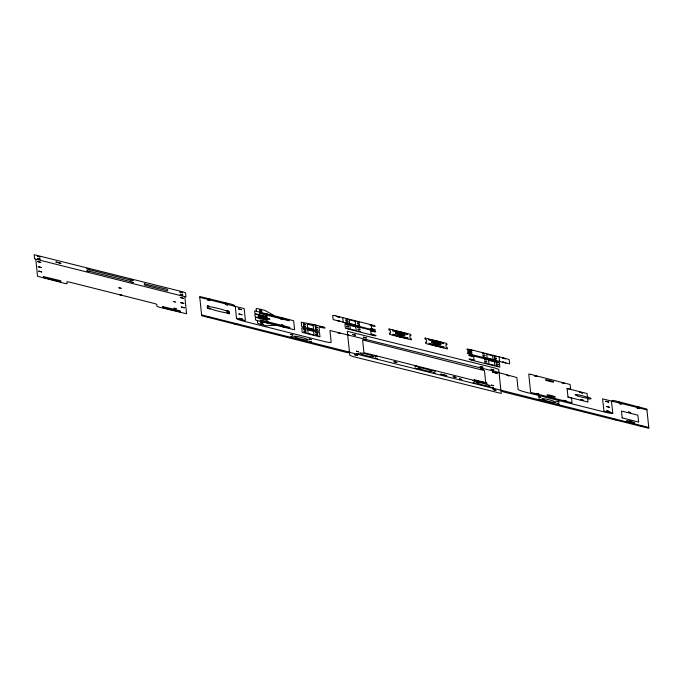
<?xml version="1.0" encoding="UTF-8"?>
<svg xmlns="http://www.w3.org/2000/svg" width="683" height="683" viewBox="0 0 683 683"><rect width="100%" height="100%" fill="white"/><g stroke="black" fill="none" stroke-linecap="round" stroke-linejoin="round"><path stroke-width="1.02" d="M499.828 389.959L349.491 352.291L349.807 355.331L353.401 356.663L501.228 393.442C501.911 390.616 498.112 389.131 501.894 390.437L648.765 427.447M348.714 334.807L347.63 334.354L347.314 331.315L495.141 368.094L498.735 369.426L499.051 372.474L329.949 330.504L331.153 342.149A8.094 0.914 14.4 0 1 322.402 341.013L245.504 321.659A8.094 0.914 14.4 0 1 236.523 318.329L235.276 306.377L199.778 297.318M201.596 314.889L350.533 352.377M498.001 372.38L516.86 377.554L518.064 389.199A8.094 0.914 14.4 0 0 527.054 392.529L603.943 411.883A8.094 0.914 14.4 0 0 612.796 413.189L611.464 401.066L602.594 398.838L603.926 410.953L612.796 413.189M646.938 409.868L611.464 401.066M275.095 325.091L266.583 325.808L262.093 324.673A4.585 0.521 14.4 0 1 257.593 322.974L257.354 320.626L255.553 319.96L255.322 317.245L267.087 320.088L266.951 318.765L258.037 316.169L258.883 316.127L269.87 319.14L266.951 318.765M184.82 296.678L185.989 296.832L185.571 292.819L183.172 291.923L34.15 254.699L34.568 258.712L35.764 259.156L184.82 296.678L186.596 313.796L159.412 307.248L157.022 306.351L156.817 304.379L154.418 303.491L124.016 295.841A6.147 0.7 14.4 0 1 117.391 294.168L69.239 282.053L66.908 281.746L67.113 283.727L64.774 283.419L37.539 276.282L35.764 259.156M257.354 320.626L294.595 329.787L293.647 320.711L254.614 310.885L254.981 313.659L266.737 316.716L266.874 318.03M473.046 360.547L472.926 360.522A3.97 0.452 14.4 0 1 469.52 358.968L470.126 359.027A3.97 0.452 14.4 0 1 472.824 359.565L474.011 359.864L473.703 356.936L469.793 355.817A3.97 0.452 14.4 0 1 468.905 355.083A3.97 0.452 14.4 0 1 472.423 355.689L499.35 362.605L499.828 367.147L473.046 360.547M235.276 306.377L244.155 308.605L245.393 320.566L236.523 318.329M567.112 388.525L587.107 393.562L587.448 396.9L588.234 397.173A9.767 1.11 14.4 0 1 588.405 398.829L587.636 398.71L587.986 402.056L567.991 397.019M266.763 316.938L256.142 314.265C254.008 313.096 254.554 317.501 256.501 317.202L267.062 319.866M266.814 317.407L259.122 315.478L266.84 317.706M266.985 319.098L259.292 317.16L267.019 319.388M274.105 315.572L264.995 310.424L260.496 309.297A4.585 0.521 14.4 0 0 256.125 308.767L256.364 311.106M501.954 390.48L502.039 391.342L504.011 392.076L648.85 428.301L646.861 409.066L614.888 400.733L612.429 400.4L612.514 401.203M499.119 356.825L499.623 361.666M499.085 372.781L500.878 390.095M347.664 334.67L349.457 351.976M348.407 351.839L348.492 352.701L346.546 352.445L201.69 315.742L199.692 296.507L231.605 304.259L234.115 305.173L234.201 305.975M342.721 317.595L343.225 322.427M180.782 302.62L183.829 303.448L180.782 302.62M401.954 333.637L404.054 334.209L401.954 333.637M438.034 342.712L440.134 343.284L438.11 342.704M225.407 304.387L227.516 304.959L225.407 304.387M281.541 324.912L283.65 325.484L281.541 324.912M303.286 323.921L305.395 324.493L303.286 323.921M303.807 329.701L305.907 330.273L303.807 329.701M309.075 339.067L311.192 339.613L309.075 339.067M622.136 417.876L638.699 422.085L637.82 415.153L621.513 411.046L622.136 417.876M37.616 258.43L40.195 259.096L37.616 258.43M207.675 299.922L209.783 300.469L207.675 299.922M174.054 308.204L176.163 308.75L174.054 308.204M43.345 276.572L43.422 277.289L44.515 277.733L59.395 281.498C61.709 282.642 61.299 280.312 59.276 280.397L43.345 276.572M144.335 283.829L144.437 284.837L145.906 285.434L165.738 290.446C168.838 292.017 168.317 288.738 165.585 288.926L144.335 283.829M162.827 306.65L162.895 307.367L163.997 307.811L178.869 311.568C181.183 312.72 180.807 310.355 178.758 310.475L162.87 306.633M131.238 282.045L133.347 282.591L131.238 282.045M618.986 402.27L621.564 402.936L618.986 402.27M636.735 406.735L639.305 407.401L636.735 406.735M280.79 317.586L282.899 318.133L280.79 317.586M337.803 332.672L339.903 333.219L337.803 332.672M374.762 355.809L376.871 356.364L374.762 355.809M179.936 292.111L182.515 292.785L179.936 292.111M238.93 313.958L241.97 314.761L238.93 313.958M476 380.508L477.75 380.977L476 380.508M579.867 392.264L582.667 393.007L579.867 392.264M619.353 403.533L621.453 404.088L619.447 403.525M290.753 334.448L292.853 335.003L290.753 334.448M637.102 407.999L639.203 408.562L637.102 407.999M207.376 305.864L209.476 306.428L207.376 305.864M238.41 308.827L241.441 309.638L238.41 308.827M388.986 328.95L389.079 330.188L390.275 330.632L390.548 333.27L389.378 333.116L389.669 334.439L411.388 339.835L411.268 338.623L410.065 338.179L409.791 335.541L410.961 335.695L410.671 334.371L389.037 328.941M425.074 338.034L425.159 339.272L426.354 339.716L426.627 342.345L425.466 342.2L425.748 343.523L447.476 348.911L447.348 347.707L446.153 347.263L445.879 344.625L447.041 344.778L446.75 343.455L425.074 338.034M37.403 256.227L39.964 256.919L37.403 256.227M38.274 266.729L41.296 267.54L38.274 266.729M38.726 271.125L41.757 271.936L38.726 271.125M55.963 262.024L60.855 263.339L55.963 262.024M86.656 268.607L88.756 269.17L86.656 268.607M86.895 270.878L88.995 271.441L86.895 270.878M118.953 287.765L121.045 288.328L118.953 287.765M130.999 279.765L133.1 280.329L130.999 279.765M119.653 294.501L121.745 295.065L119.653 294.501M180.184 294.305L182.745 294.996L180.184 294.305M173.371 301.468L175.463 302.023L173.473 301.459M180.286 297.489L183.317 298.292L180.286 297.489M181.277 307.009L184.299 307.82L181.277 307.009M207.333 298.642L209.894 299.325L207.333 298.642M207.265 316.801L210.296 317.612L207.265 316.801M227.149 313.19L229.249 313.753L227.149 313.19M239.391 318.355L242.422 319.157L239.391 318.355M259.523 309.587L261.623 310.15L259.523 309.587M259.677 311.055L261.777 311.61L259.677 311.055M265.422 313.71L267.523 314.274L265.422 313.71M265.576 315.179L267.676 315.734L265.576 315.179M260.846 322.333L262.946 322.888L260.846 322.333M261 323.793L263.092 324.357L261 323.793M266.336 322.504L268.436 323.059L266.336 322.504M280.952 319.046L283.052 319.61L280.952 319.046M281.712 326.372L283.812 326.935L281.712 326.372M290.992 336.719L293.092 337.282L290.992 336.719M315.136 325.253L316.886 325.723L315.136 325.253M315.136 326.892L317.236 327.456L315.136 326.892M315.333 328.796L317.433 329.36L315.333 328.796M321.053 326.747L322.803 327.217L321.053 326.747M336.599 316.4L339.511 317.177L336.599 316.4M315.657 332.672L317.749 333.227L315.657 332.672M315.853 334.576L317.945 335.131L315.853 334.576M309.331 341.329L311.431 341.893L309.331 341.329M337.018 320.421L339.929 321.206L337.018 320.421M345.718 318.884L347.809 319.439L345.82 318.876M345.905 320.711L348.006 321.275L345.905 320.711M346.093 322.547L348.193 323.102L346.093 322.547M346.298 324.476L348.39 325.04L346.298 324.476M346.486 326.312L348.586 326.867L346.486 326.312M346.674 328.139L348.774 328.702L346.674 328.139M357.192 321.77L359.284 322.333L357.192 321.77M357.38 323.605L359.48 324.16L357.38 323.605M357.568 325.432L359.668 325.996L357.568 325.432M357.772 327.362L359.864 327.925L357.772 327.362M357.96 329.197L360.061 329.761L357.96 329.197M352.641 334.431L355.433 335.174L352.641 334.431M358.148 331.024L360.248 331.588L358.148 331.024M370.024 324.886L372.585 325.569L370.024 324.886M370.425 328.771L372.986 329.454L370.425 328.771M370.604 330.478L373.166 331.17L370.604 330.478M363.578 337.18L366.378 337.931L363.578 337.18M363.937 339.519L366.498 340.202L363.937 339.519M371.006 334.363L373.567 335.046L371.006 334.363M356.441 351.19L358.532 351.754L356.441 351.19M354.742 354.716L357.533 355.459L354.742 354.716M356.671 353.461L358.771 354.025L356.671 353.461M396.055 332.134L398.155 332.698L396.055 332.134M398.863 331.426L400.955 331.989L398.966 331.417M399.248 335.14L401.339 335.695L399.248 335.14M399.418 336.804L401.519 337.359L399.418 336.804M375.01 358.08L377.11 358.635L375.01 358.08M394.065 361.759L396.866 362.502L394.065 361.759M432.134 341.218L434.234 341.782L432.134 341.218M434.943 340.51L437.043 341.065L434.943 340.51M435.327 344.223L437.427 344.778L435.327 344.223M435.498 345.88L437.598 346.443L435.498 345.88M414.701 365.857L416.792 366.421L414.701 365.857M414.931 368.128L417.031 368.692L414.931 368.128M433.039 370.476L435.131 371.031L433.039 370.476M433.27 372.739L435.37 373.302L433.27 372.739M467.898 350.891C467.454 352.966 471.287 351.506 471.014 353.529A3.97 0.452 14.4 0 0 468.307 352.991L467.71 352.932A3.97 0.452 14.4 0 0 471.108 354.486L509.646 363.902L509.202 359.651L506.812 358.763L470.613 349.653A3.97 0.452 14.4 0 0 467.087 349.056A3.97 0.452 14.4 0 0 467.975 349.781L470.707 350.601L470.792 351.369L467.898 350.891M469.4 349.773L471.962 350.456L469.4 349.773M469.964 351.455L471.705 351.924L469.964 351.455M440.885 374.139L446.708 375.693L440.885 374.139M470.041 352.189L471.782 352.659L470.041 352.189M469.802 353.649L472.363 354.34L469.802 353.649M471.21 355.809L473.771 356.492L471.21 355.809M471.611 359.685L474.181 360.368L471.611 359.685M482.71 353.239L484.81 353.794L482.71 353.239M453.188 376.632L456.013 377.392L453.188 376.632M482.898 355.066L484.998 355.63L482.898 355.066M483.094 356.893L485.186 357.457L483.094 356.893M484.529 359.267L486.62 359.83L484.529 359.267M459.403 378.852L461.725 379.475L459.403 378.852M484.717 361.102L486.808 361.666L484.717 361.102M484.904 362.929L487.005 363.493L484.904 362.929M494.185 356.125L496.285 356.688L494.185 356.125M494.372 357.952L496.473 358.515L494.475 357.952M480.456 368.854L483.018 369.537L480.456 368.854M494.569 359.787L496.661 360.342L494.569 359.787M496.003 362.161L498.095 362.716L496.003 362.161M472.96 380.525L475.061 381.08L472.96 380.525M502.457 358.012L505.369 358.797L502.457 358.012M496.191 363.988L498.291 364.551L496.293 363.988M473.199 382.796L475.291 383.351L473.199 382.796M491.043 369.264L493.843 370.015L491.043 369.264M496.379 365.823L498.479 366.378L496.379 365.823M502.876 362.041L505.787 362.818L502.876 362.041M492.469 372.09L497.122 373.336L492.469 372.09M481.925 382.002L483.666 382.463L481.925 382.002M491.299 385.135L493.391 385.699L491.299 385.135M493.152 389.549L495.943 390.3L493.152 389.549M534.618 375.846L537.18 376.538L534.618 375.846M536.445 393.502L539.007 394.185L536.445 393.502M538.597 396.832L540.688 397.386L538.597 396.832M538.827 399.094L540.927 399.657L538.827 399.094M556.927 401.442L559.027 402.005L556.927 401.442M557.166 403.713L559.257 404.276L557.166 403.713M563.654 400.349L566.216 401.032L563.654 400.349M580.635 399.589L583.427 400.332L580.635 399.589M628.599 412.054L630.691 412.617L628.599 412.054M629.478 420.549L631.57 421.112L629.478 420.549M207.632 308.281L209.732 308.844L207.632 308.281M226.901 310.774L228.993 311.337L226.901 310.774M640.236 425.782L643.258 426.602L640.236 425.782M606.308 406.419L609.321 407.239L606.308 406.419M225.091 303.107L227.635 303.798L225.091 303.107M561.836 382.693L564.389 383.385L561.836 382.693M266.199 321.036L268.282 321.599L266.199 321.036M303.517 325.817L305.6 326.389L303.517 325.817M304.037 331.596L306.121 332.16L304.037 331.596M613.044 418.935L616.049 419.755L613.044 418.935M37.761 261.598L40.767 262.426L37.761 261.598M491.564 387.406L493.621 387.978L491.564 387.406M234.517 323.648L237.496 324.476L234.517 323.648M606.828 410.816L609.799 411.653L606.828 410.816M507.017 375.24L509.066 375.821L507.017 375.24M605.787 401.28L608.749 402.116L605.787 401.28M480.158 366.506L482.89 367.275L480.158 366.506M314.001 324.638L301.254 322.214L301.707 326.611L317.706 330.854L319.456 331.076L319.038 327.037L324.912 328.164L324.843 327.516L323.699 327.08L314.001 324.638M335.037 315.657L332.698 315.35L333.142 319.601L371.74 329.599A3.97 0.452 14.4 0 0 374.993 329.727L374.369 329.471A3.97 0.452 14.4 0 0 371.637 328.651L371.33 325.723L374.036 326.269A3.97 0.452 14.4 0 0 374.822 325.953A3.97 0.452 14.4 0 0 371.236 324.767L335.037 315.657M346.085 323.887L344.915 323.733L345.385 328.275L372.312 335.199A3.97 0.452 14.4 0 0 375.573 335.319L374.95 335.071A3.97 0.452 14.4 0 0 372.218 334.243L371.031 333.944L370.732 331.016L374.617 331.861A3.97 0.452 14.4 0 0 375.394 331.554A3.97 0.452 14.4 0 0 371.817 330.367L346.085 323.887M303.525 328.224L301.766 327.994L302.228 332.39L319.968 336.856L319.516 332.459L303.525 328.224M530.503 374.318L528.744 374.088L530.648 392.401L572.047 402.825L571.551 398.061L568.008 397.164L567.095 388.379L570.646 389.276L570.151 384.512L530.503 374.318M474.48 379.799L473.925 380.166L486.962 383.65L363.928 352.684L362.613 339.938L484.46 370.613L485.664 382.267L486.885 382.915L474.48 379.799M407.316 333.885L392.529 330.162L392.605 330.896L407.392 334.619L407.316 333.885M443.404 342.968L428.617 339.246L428.685 339.98L443.472 343.703L443.404 342.968M492.674 355.775L486.757 354.289L487.141 357.952L493.058 359.437L492.674 355.775M355.203 321.3L349.295 319.815L349.67 323.477L355.587 324.963L355.203 321.3M407.734 337.914L392.947 334.192L393.024 334.926L407.811 338.648L407.734 337.914M443.813 346.998L429.026 343.276L429.103 344.01L443.89 347.732L443.813 346.998M355.783 326.901L349.875 325.407L350.251 329.069L356.167 330.563L355.783 326.901M494.492 361.811L488.576 360.325L488.951 363.988L494.868 365.473L494.492 361.811M313.121 325.56L307.205 324.075L307.589 327.738L313.506 329.223L313.121 325.56M130.385 280.013L89.567 269.734L89.729 271.322L130.547 281.592L130.385 280.013M288.969 320.028L259.395 312.583L259.472 313.318L289.046 320.762L288.969 320.028M313.634 331.34L307.726 329.846L308.101 333.509L314.018 335.003L313.634 331.34M289.729 327.353L260.155 319.909L260.232 320.643L289.805 328.088L289.729 327.353M543.958 399.922A7.325 0.828 14.4 0 0 555.791 402.518A7.325 0.828 14.4 0 0 546.989 399.256A7.325 0.828 14.4 0 0 543.958 399.922M362.238 354.443A7.325 0.828 14.4 0 0 373.755 356.842A7.325 0.828 14.4 0 0 364.27 353.495A7.325 0.828 14.4 0 0 362.238 354.443M478.322 383.615A7.325 0.828 14.4 0 0 490.155 386.211A7.325 0.828 14.4 0 0 481.353 382.95A7.325 0.828 14.4 0 0 478.322 383.615M420.062 368.948A7.325 0.828 14.4 0 0 431.895 371.543A7.325 0.828 14.4 0 0 423.093 368.282A7.325 0.828 14.4 0 0 420.062 368.948M627.728 421.505A4.277 0.487 14.4 0 0 634.627 423.016A4.277 0.487 14.4 0 0 629.495 421.112A4.277 0.487 14.4 0 0 627.728 421.505M296.123 337.539A7.325 0.828 14.4 0 0 307.956 340.134A7.325 0.828 14.4 0 0 299.154 336.873A7.325 0.828 14.4 0 0 296.123 337.539M210.449 308.81A11.602 1.315 14.4 0 0 229.189 312.916A11.602 1.315 14.4 0 0 215.247 307.743A11.602 1.315 14.4 0 0 210.449 308.81M577.331 395.833A6.839 0.777 14.4 0 0 588.14 398.112A6.839 0.777 14.4 0 0 579.415 395.005A6.839 0.777 14.4 0 0 577.331 395.833M546.724 380.542A4.277 0.487 14.4 0 0 553.631 382.053A4.277 0.487 14.4 0 0 548.492 380.149A4.277 0.487 14.4 0 0 546.724 380.542M548.927 395.85A4.277 0.487 14.4 0 0 555.313 397.071A4.277 0.487 14.4 0 0 549.294 395.073A4.277 0.487 14.4 0 0 548.927 395.85M397.54 334.226A5.003 0.563 14.4 0 0 405.019 335.66A5.003 0.563 14.4 0 0 397.958 333.321A5.003 0.563 14.4 0 0 397.54 334.226M433.62 343.31A5.003 0.563 14.4 0 0 441.098 344.744A5.003 0.563 14.4 0 0 434.038 342.405A5.003 0.563 14.4 0 0 433.62 343.31"/></g></svg>
